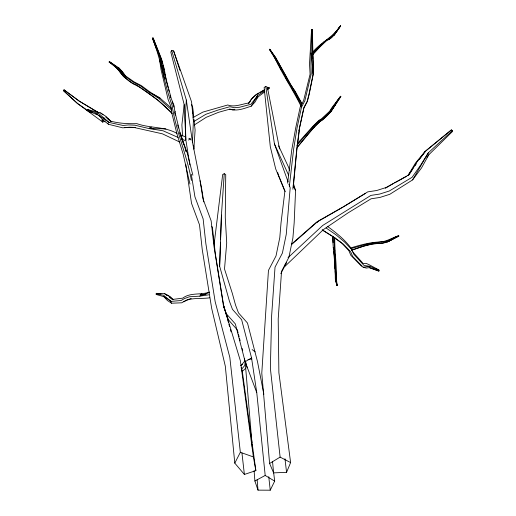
<?xml version="1.0" encoding="UTF-8"?>
<svg xmlns="http://www.w3.org/2000/svg" width="516" height="516" viewBox="0 0 516 516"><rect width="100%" height="100%" fill="white"/><g stroke="black" fill="none" stroke-linecap="round" stroke-linejoin="round"><path stroke-width="0.77" d="M335.097 268.817C334.503 258.206 333.001 247.648 332.639 236.973L333.858 237.702C334.839 253.64 335.194 269.546 337.154 285.393L336.832 285.458L335.374 278.498L335.252 271.139M292.875 189.262L296.726 149.434L299.454 128.065L303.847 107.651L307.188 101.278L308.961 94.338L313.148 74.046L312.477 29.689L311.541 29.747L309.516 63.784L310.09 74.181L303.608 100.62L300.183 107.141L295.707 127.936L291.83 149.459L287.618 183.193M335.955 274.544L335.813 279.375L337.019 285.554M298.945 130.671L303.943 107.986L307.375 101.439L309.149 94.512L313.244 74.427L313.412 63.881L312.735 53.987M311.877 29.683L310.884 63.229L311.2 73.898L304.859 100.768L301.518 107.135L297.074 127.807L293.623 149.176L289.328 186.56M263.876 394.321L257.49 361.613L247.493 323.048L238.476 312.857L235.509 304.943L232.31 293.32L224.512 269.01L226.705 242.952L225.266 217.481L225.737 174.653L224.26 173.679L221.429 215.108L219.648 266.217L229.459 301.312L232.471 309.361L241.643 319.72L251.556 357.943L256.762 392.65L265.192 475.442L274.68 481.118L270.236 490.2L258.013 490.142L254.891 481.015L254.091 470.657M311.851 32.153L311.928 29.793L312.502 29.76L312.677 53.225M219.648 266.217L220.487 242.262M220.596 239.063L221.429 215.108M203.788 201.924L201.672 188.733L192.468 142.119L193.397 120.957L191.565 101.846L173.634 50.936L171.641 50.336L170.815 52.116L184.193 104.651L185.844 139.817L189.83 164.888M293.333 183.122L295.571 190.604L294.165 222.847L292.895 237.96L288.915 257.245L281.536 271.358L278.201 319.049L278.885 372.687L290.605 462.581L286.574 472.321L273.596 472.875L269.604 463.478L261.786 373.1L268.455 270.39L276.008 255.955L279.795 237.599L281.033 222.841L284.884 191.249L275.686 168.893L270.294 146.667L264.134 87.449L265.753 86.495L267.372 87.23L279.562 148.943M334.555 262.044L334.407 264.895L335.813 279.375M104.084 117.861L102.329 120.331L102.252 121.679L102.987 122.247L77.252 103.303L63.481 90.661L63.636 90.171L64.061 89.887L79.025 100.962L98.937 112.888M64.061 89.887L64.029 90.474L63.481 90.661M171.641 50.336L186.328 100.065L185.218 117.88L185.844 139.817M335.4 273.461L335.374 278.498M335.335 274.183L335.323 279.091L336.832 285.458M398.733 236.122L398.546 235.773L398.733 236.122C392.205 239.372 386.007 243.713 378.37 243.578C369.127 242.978 360.458 247.68 351.719 250.034M293.249 187.572L296.855 149.879L299.557 128.361M184.193 104.651L181.884 125.007L182.561 135.985M244.7 358.659L244.358 361.568L241.049 365.522M336.168 278.963C336.974 265.14 334.452 251.382 334.774 237.508M245.364 361.684L244.732 365.502L241.901 368.895M178.097 137.437L163.037 130.774L149.272 128.619L134.889 125.201L128.426 124.936L123.04 125.472L109.005 122.434L98.833 115.378L86.927 110.514L87.023 109.934L87.591 109.566L100.633 112.946L106.122 116.513L110.843 121.202C119.499 123.472 128.02 123.885 136.863 123.653C150.014 128.361 164.643 126.375 176.994 133.399M162.482 63.584L161.476 59.695L153.117 37.997L152.362 38.281C161.411 59.998 164.049 83.702 172.17 105.638C175.801 131.27 187.024 154.994 191.423 180.49M109.211 62.101L109.579 61.688L109.211 62.101C119.486 68.183 124.214 80.819 135.985 84.721C148.75 93.177 161.36 101.942 171.918 113.159M175.24 111.45L174.75 112.881L175.311 115.152M322.397 230.033L334.749 237.76L343.546 244.287L350.68 251.795L352.583 256.329L363.129 267.23L366.302 268.062L369.114 267.669L378.879 271.094L378.86 269.939L369.03 264.663L366.134 263.353L363.064 263.424L352.847 252.001L352.015 250.008M241.282 367.889L242.372 371.726L255.865 470.618L244.384 474.449L234.793 463.136L240.346 452.306L229.826 357.395L215.166 301.686L205.871 243.694L203.13 218.907L194.925 196.796L191.32 174.292M280.788 273.719L286.561 262.683M413.006 168.455L407.904 175.646L415.47 163.075L425.068 151.446L451.132 130.122L451.481 129.884L452.339 130.703L452.519 131.451L428.815 154.736L421.507 167.952L412.587 179.903L389.773 194.306L379.86 197.46L371.088 198.795L347.926 212.966L323.429 229.568L284.767 266.54L284.529 265.095M326.841 40.454C333.633 38.01 336.103 30.812 340.618 25.845C337.258 30.67 333.962 36.41 328.602 39.693M340.534 96.221L340.85 96.447L330.627 112.082L322.655 119.97L320.075 121.408L313.986 127.4L297.532 146.937C306.046 136.875 313.754 125.672 324.545 117.99C331.885 112.301 334.671 103.181 340.625 96.292L331.975 107.502L329.64 111.275L321.591 118.822L319.023 120.254L312.799 126.375L297.287 143.719M264.876 91.719L257.871 97.04L255.02 102.02L251.169 106.212C244.41 108.289 237.115 111.63 230.001 109.102L218.513 112.32L206.219 117.319L194.19 125.053M412.587 179.903L428.357 152.781L452.339 130.703M337.18 30.689L334.233 35.107M251.169 106.212L257.619 95.576L264.714 90.803M340.85 96.447L330.556 111.978M428.357 152.781L420.811 164.875L412.103 177.291L389.309 190.997L379.679 194.061L370.927 195.396L322.739 225.44L288.038 257.645M330.627 112.082L335.51 104.471M301.763 105.709C291.147 86.817 280.794 67.893 269.468 49.407L269.745 49.226C281.659 66.403 290.514 85.411 301.518 103.206M335.077 32.714L332.543 35.785M248.499 103.426L251.086 99.517L255.401 95.376L258.826 93.351M335.4 32.392L340.515 25.8C333.388 37.171 320.752 42.235 312.361 52.522M335.955 103.013L340.67 96.318M201.517 293.823L199.866 296.158L189.417 296.771L184.47 298.551L181.103 300.525L171.08 301.37L163.875 296.661L156.264 294.494L156.109 293.926L156.541 293.346L164.636 293.701L168.648 295.92L172.473 299.448L182.664 298.164C190.475 292.211 200.769 295.275 209.56 292.082M414.864 165.836L416.257 163.875M419.502 159.296L425.068 151.446M257.619 95.576L250.892 104.309L239.618 107.238L234.445 107.728L229.891 106.715L218.255 109.979L205.839 114.294L193.745 121.563M336.871 30.438C334.362 34.527 330.814 38.107 326.364 40.003M335.007 104.109L329.95 111.475L321.823 119.215L319.32 120.615L313.135 126.697L296.848 145.344M334.11 35.185L340.566 25.871M335.89 31.624L336.709 30.528M426.835 157.283L428.815 154.736M267.036 88.481L268.662 87.359L269.229 87.772L269.333 88.339L267.423 89.784M245.764 368.25L242.339 371.301M248.557 103.497L250.028 101.755M312.69 54.612L322.893 43.815M312.438 54.748L318.785 47.782L326.983 40.39M256.813 98.169L257.871 97.04M312.502 53.374L318.378 47.143L326.589 39.906M105.148 120.957L104.264 121.808L101.665 120.028M319.269 46.188L320.455 45.098M311.787 129.406L313.986 127.4M291.398 244.249L316.237 222.467L342.56 207.4M291.417 244.674L318.295 221.054L344.153 206.303L367.753 191.868L376.725 190.501L386.155 187.501L409.207 174.66L417.076 161.863L426.042 150.749L451.481 129.884M323.416 42.48L324.596 41.486M240.824 365.625L242.514 364.322M320.423 45.576L322.764 43.873L322.236 43.467M328.634 38.881L329.621 38.165M381.072 243.107C387.942 243.107 392.412 237.612 398.758 235.831M151.414 127.11L149.272 128.619L165.907 128.826M267.294 89.068L269.229 87.772M188.508 140.062L190.307 138.881L191.004 140.01M398.874 236.044L387.684 241.836M343.224 206.993L365.283 193.5M269.604 463.478L280.117 457.118L290.605 462.581M260.193 92.538L264.302 90.106M385.31 188.269L391.128 184.825M251.556 357.943L245.152 361.729L251.931 442.773M183.812 301.834L187.095 299.906L191.217 298.429M264.469 89.752L256.097 94.544L252.208 98.175L248.976 102.987C241.952 103.884 234.806 107.612 227.724 104.993L202.865 112.101L193.061 117.519M267.262 88.159L268.662 87.359M387.181 242.094L392.457 239.211M391.773 184.438L393.173 183.677M394.579 182.909L406.505 176.414M254.891 481.015L265.192 475.442M224.26 173.679L222.673 174.524L214.321 242.572L214.334 245.784M392.154 238.656L387.329 241.114L368.592 243.655L351.054 248.628M156.264 294.494L156.793 294.268M394.321 237.773L398.526 235.947M209.535 292.353L199.866 296.158L208.819 294.81M398.546 235.773C392.173 237.734 386.678 241.707 379.905 241.959C370.12 242.314 360.465 244.932 351.061 247.841M316.237 222.467L317.708 221.906M152.362 38.281L153.078 38.203M378.86 269.939L375.603 268.752M351.493 250.266C360.923 246.938 370.54 243.565 380.544 243.417M269.726 49.252L275.389 57.128L290.392 84.585L295.513 91.867L302.047 103.781M247.977 359.581L251.879 358.872M206.226 294.133L200.105 294.868M171.712 108.354L159.966 98.034L150.253 92.229L149.227 92.383L140.416 85.856L133.18 82.134L124.44 75.891L117.584 68.68L109.076 61.965M366.947 245.068L368.411 244.848M363.129 267.23L369.804 266.275L379.144 270.558M124.614 127.736L129.851 127.213L135.353 127.439M234.864 109.676L232.593 109.889L229.465 109.199M209.586 297.809C200.311 299.241 189.849 296.881 181.813 302.795L171.538 303.215L167.371 300.48L163.875 296.661M86.927 110.514L87.43 110.508M160.934 293.868L156.541 293.346M311.541 29.747L311.928 29.793M153.878 128.768L149.227 127.807M369.804 266.275L364.038 265.469L353.847 254.311L351.951 249.783L344.727 242.185L336.245 234.999L326.118 227.982M156.109 293.926L163.507 295.197L171.08 301.37M98.833 115.378L103.194 120.215L108.599 124.311L122.744 127.839L128.142 127.304L134.437 127.555L162.443 133.838L179.491 141.939M90.074 110.579L87.591 109.566M87.023 109.934L99.143 113.888L109.005 122.434M240.346 452.306L253.375 456.931L255.865 470.618M369.411 267.469L378.879 271.094M88.178 110.798L92.661 112.507M95.647 113.649L97.885 114.507M180.697 134.921L185.128 136.746M188.83 138.269L190.307 138.881M181.69 139.023L185.276 140.61M159.966 98.034L149.227 92.383L158.573 98.201L171.693 110.011M165.7 294.243L170.274 296.732L173.286 299.622M98.395 112.669L79.4 101.239L64.184 89.984M322.145 229.826L332.356 236.218L341.727 243.12L348.848 250.608L350.796 255.265L361.593 266.269M109.579 61.688L118.944 68.009L122.492 71.743L125.343 75.794L134.166 81.915L141.345 85.624L150.253 92.229M86.069 109.36L77.619 103.581L63.603 90.758M88.668 111.14L90.616 112.475M105.735 116.997L110.998 121.77M109.295 61.714L118.203 68.054L124.44 75.891M109.521 61.926L112.611 64.152M113.843 65.042L115.694 66.377M327.318 226.285C336.187 232.677 345.088 239.837 351.46 248.686M164.636 293.701L167.049 295.468M169.461 297.235L172.473 299.448M252.118 349.558L255.143 351.848M100.633 112.946L103.032 114.887M107.838 118.777L110.843 121.202M172.131 113.41L157.986 100.13L139.83 87.243L132.786 83.618L124.059 77.052L121.763 74.317M107.541 123.195L108.599 124.311M237.315 329.885L228.504 319.926L225.389 311.606M170.486 302.021L171.538 303.215M123.646 76.671L117.584 68.68M118.944 68.009L125.343 75.794M117.938 69.015L120.847 73.22M268.404 87.675L268.817 88.275M269.584 49.323L274.989 57.257L279.511 65.016M290.392 84.585L295.378 91.951M269.558 49.368L274.938 57.399L276.215 60.12M292.062 88.746L292.862 89.997M275.389 57.128L279.446 65.087M285.909 78.064L288.173 82.225M279.62 66.816L281.536 70.363M301.338 106.883C293.191 89.965 282.426 74.568 274.693 57.482M277.853 63.442L278.859 65.397M278.956 65.28L274.989 57.257M278.64 145.886L288.631 167.403L289.528 170.403M265.753 86.495L274.447 143.958L288.644 175.298M293.262 185.502L295.571 190.604M278.608 175.479L285.206 191.597M172.196 101.994L173.35 104.883M153.117 37.997L161.553 59.114L164.198 68.809L166.029 78.845L171.26 98.608L173.95 105.309L175.04 112.488L180 132.689L186.224 151.646M256.762 392.65L245.152 361.729L235.354 323.945L226.311 313.728L223.763 306.936M274.447 143.958L288.083 181.838M211.928 226.498L212.476 227.969L215.327 253.762L223.95 307.581M152.672 38.042L160.373 59.147L166.029 78.845M152.613 38.377L156.032 48.111M181.058 136.998L179.768 133.315L180 132.689L187.231 152.981L192.881 175.253M181.825 139.204L183.625 144.351M185.425 149.505L186.199 151.71M288.87 184.115L290.179 187.921L286.257 234.348L282.394 253.085L275.028 267.172L271.648 315.47L270.365 368.243L280.117 457.118M179.994 70.479L173.634 50.936M191.623 104.503L192.661 107.528L193.758 117.596M241.224 367.869L242.372 371.726M226.937 317.237L223.241 304.188L213.966 246.3L211.154 220.861L202.962 198.802L200.06 180.697M227.375 318.772L228.459 322.61M228.891 324.145L229.549 326.447M230.413 329.518L231.065 331.82M165.913 79.49L168.119 87.707M168.526 89.204L169.125 91.442M277.705 172.454L278.305 174.75M237.515 330.659L238.121 332.975M238.521 334.516L239.121 336.838M239.521 338.38L240.121 340.702M242.127 348.423L242.726 350.738M245.332 360.781L247.132 367.734M162.882 65.132L164.088 69.795M177.723 124.995L178.471 128.02M170.093 95.247L170.661 97.563M189.959 184.064L183.167 154.194L176.865 133.605L171.834 113.114L170.77 106.135L168.151 99.607L161.056 69.641L159.567 59.746M161.476 59.695L161.985 61.984M164.533 78.864L160.373 59.147M164.372 71.285L164.649 72.775M164.933 74.272L165.63 78M223.912 307.891L223.241 304.188L240.372 360.819L253.375 456.931M336.155 279.924L337.051 285.2M333.652 249.692L333.278 247.319L333.588 249.705M333.904 251.279L334.155 252.859M173.64 105.606L173.866 107.064M186.328 100.065L192.468 142.119M185.734 164.262L191.526 203.323L199.499 224.808L202.24 249.55L211.65 308.284L225.311 366.186L234.793 463.136M333.788 251.298L334.297 255.272L334.4 254.446L334.632 260.535M334.639 249.563L334.832 251.157M273.512 471.553L274.68 481.118M284.948 458.718L286.574 472.321M241.94 452.977L244.384 474.449M268.759 476.681L270.236 490.2M193.926 119.144L195.106 129.987L193.855 149.118L193.764 145.918M311.064 52.916L313.148 74.046M272.558 461.73L273.596 472.875M257.149 479.706L258.013 490.142M252.053 444.366L252.24 446.759M332.826 236.354L333.084 242.617M335.226 254.336L335.284 255.871M312.606 52.942L312.767 58.514M312.96 64.881L313.244 74.427M192.661 107.528L192.823 113.127"/></g></svg>
